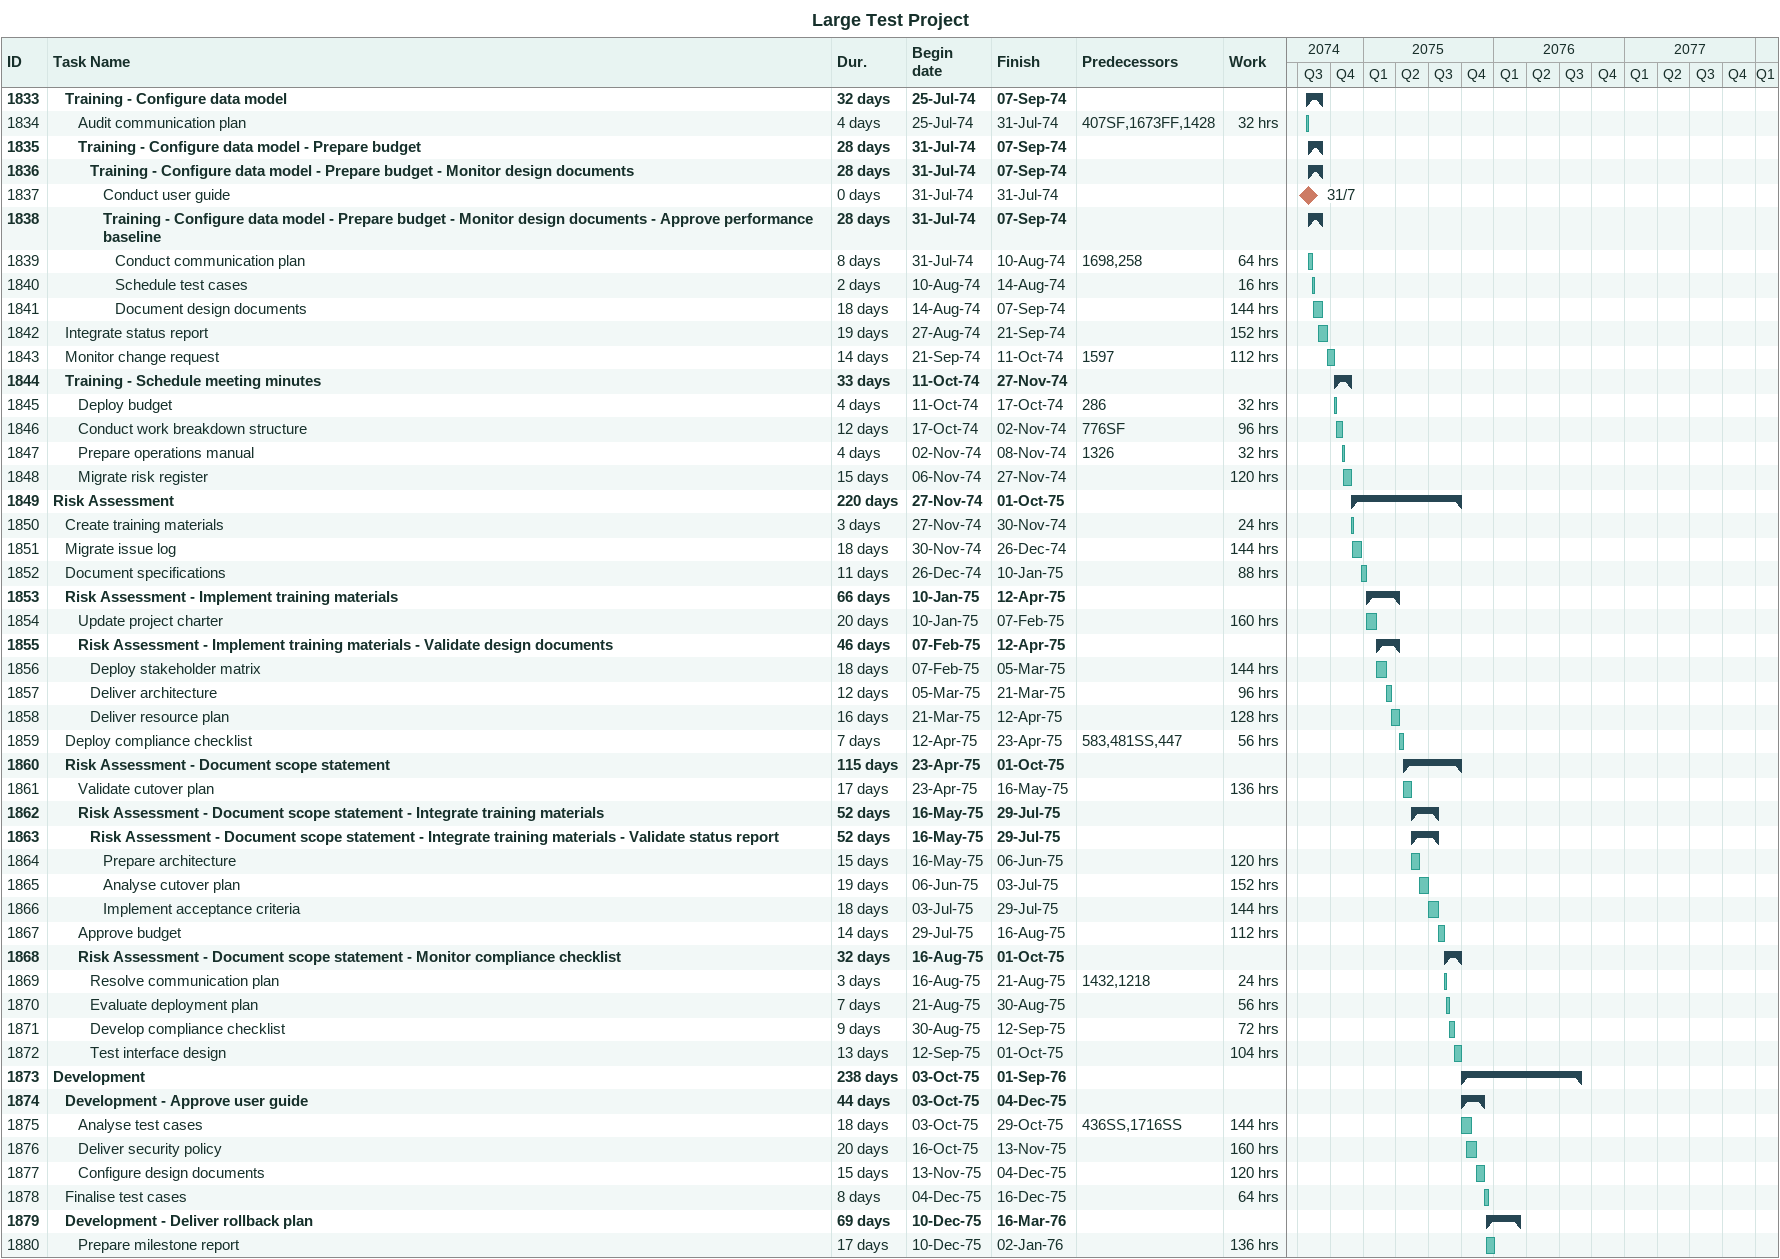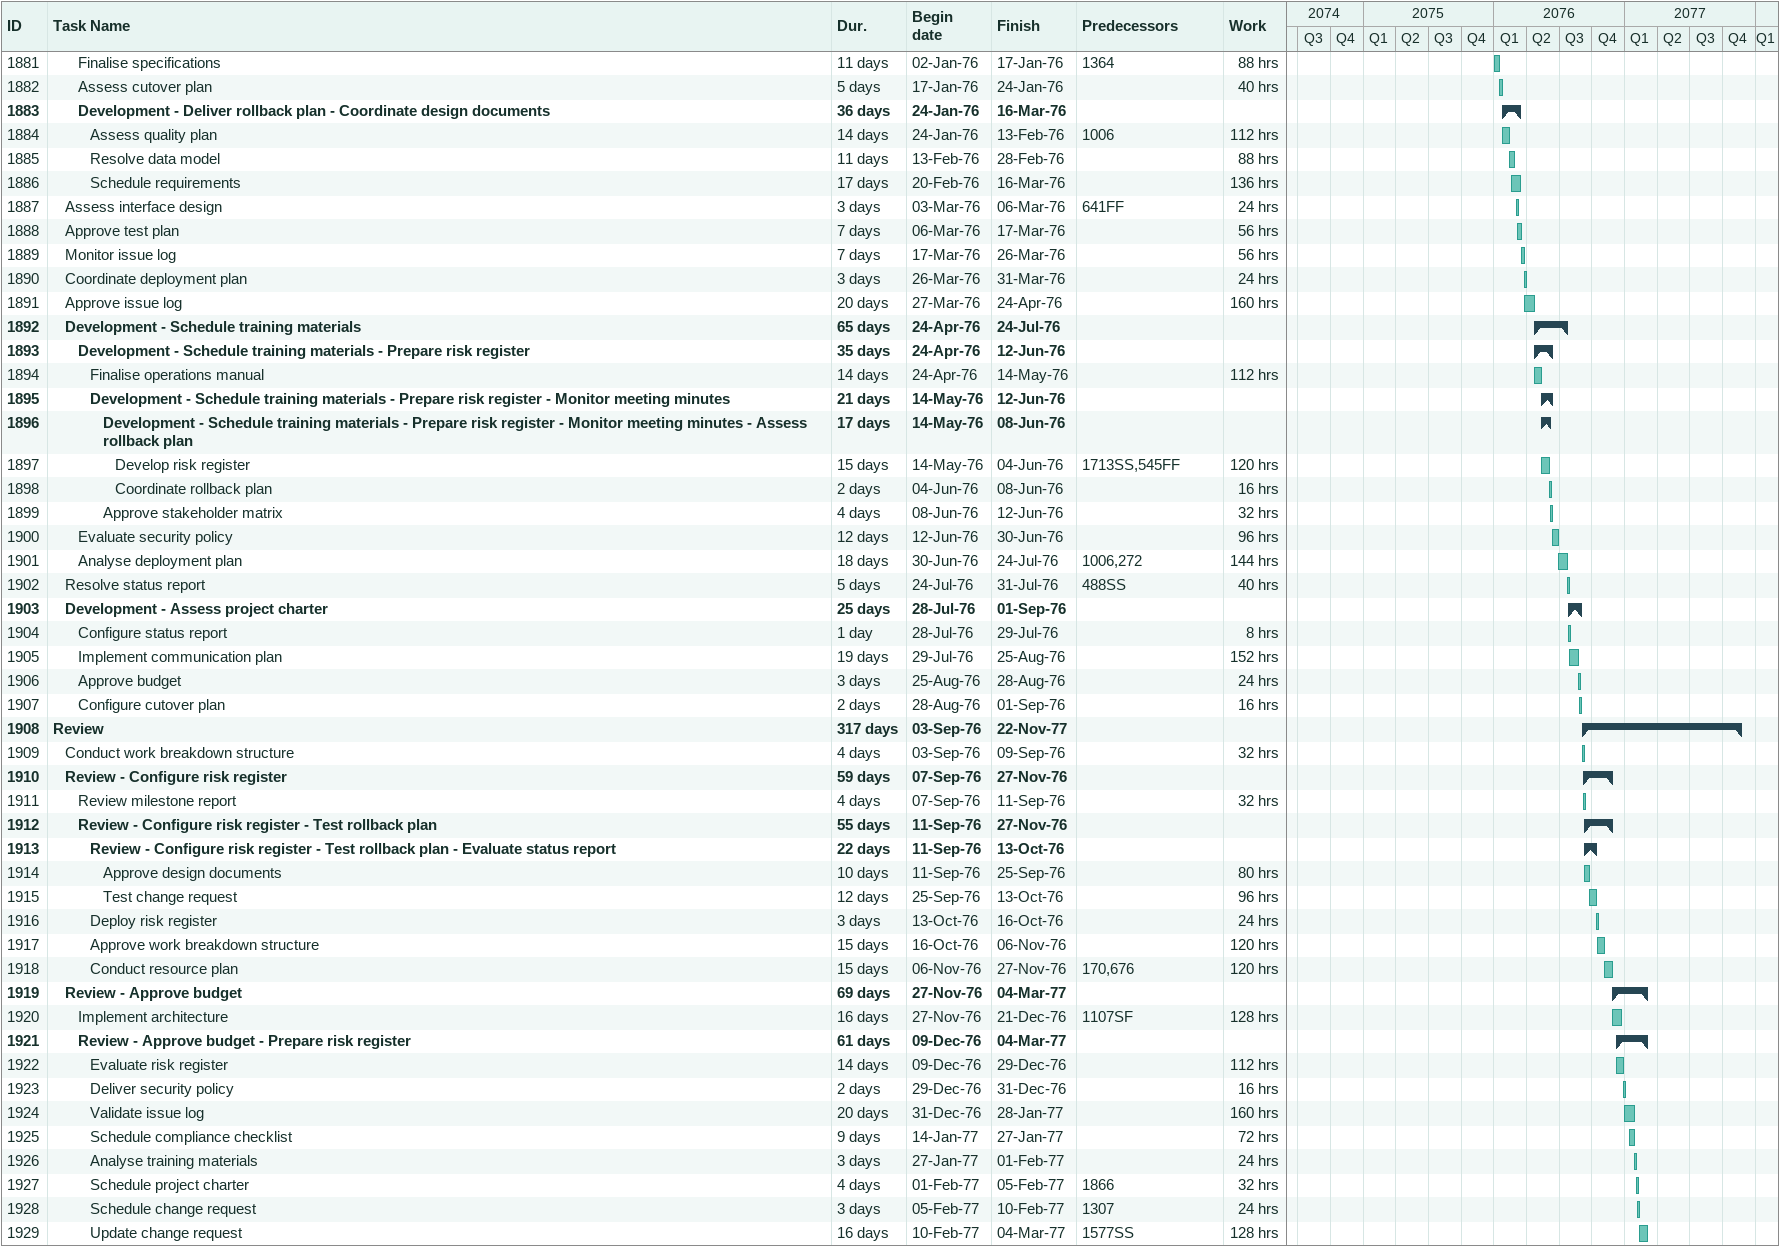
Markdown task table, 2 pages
Large Test Project

| ID | Level | Task | Duration | Start | Finish | Predecessors | Work (h) |
|---|---|---|---|---|---|---|---|
| 1833 | 2 | **Training - Configure data model** | 32d | 2074-07-25 | 2074-09-07 |  |  |
| 1834 | 3 | Audit communication plan | 4d | 2074-07-25 | 2074-07-31 | 407SF, 1673FF, 1428 | 32 |
| 1835 | 3 | **Training - Configure data model - Prepare budget** | 28d | 2074-07-31 | 2074-09-07 |  |  |
| 1836 | 4 | **Training - Configure data model - Prepare budget - Monitor design documents** | 28d | 2074-07-31 | 2074-09-07 |  |  |
| 1837 | 5 | Conduct user guide | 0d | 2074-07-31 | 2074-07-31 |  |  |
| 1838 | 5 | **Training - Configure data model - Prepare budget - Monitor design documents - Approve performance baseline** | 28d | 2074-07-31 | 2074-09-07 |  |  |
| 1839 | 6 | Conduct communication plan | 8d | 2074-07-31 | 2074-08-10 | 1698, 258 | 64 |
| 1840 | 6 | Schedule test cases | 2d | 2074-08-10 | 2074-08-14 |  | 16 |
| 1841 | 6 | Document design documents | 18d | 2074-08-14 | 2074-09-07 |  | 144 |
| 1842 | 2 | Integrate status report | 19d | 2074-08-27 | 2074-09-21 |  | 152 |
| 1843 | 2 | Monitor change request | 14d | 2074-09-21 | 2074-10-11 | 1597 | 112 |
| 1844 | 2 | **Training - Schedule meeting minutes** | 33d | 2074-10-11 | 2074-11-27 |  |  |
| 1845 | 3 | Deploy budget | 4d | 2074-10-11 | 2074-10-17 | 286 | 32 |
| 1846 | 3 | Conduct work breakdown structure | 12d | 2074-10-17 | 2074-11-02 | 776SF | 96 |
| 1847 | 3 | Prepare operations manual | 4d | 2074-11-02 | 2074-11-08 | 1326 | 32 |
| 1848 | 3 | Migrate risk register | 15d | 2074-11-06 | 2074-11-27 |  | 120 |
| 1849 | 1 | **Risk Assessment** | 220d | 2074-11-27 | 2075-10-01 |  |  |
| 1850 | 2 | Create training materials | 3d | 2074-11-27 | 2074-11-30 |  | 24 |
| 1851 | 2 | Migrate issue log | 18d | 2074-11-30 | 2074-12-26 |  | 144 |
| 1852 | 2 | Document specifications | 11d | 2074-12-26 | 2075-01-10 |  | 88 |
| 1853 | 2 | **Risk Assessment - Implement training materials** | 66d | 2075-01-10 | 2075-04-12 |  |  |
| 1854 | 3 | Update project charter | 20d | 2075-01-10 | 2075-02-07 |  | 160 |
| 1855 | 3 | **Risk Assessment - Implement training materials - Validate design documents** | 46d | 2075-02-07 | 2075-04-12 |  |  |
| 1856 | 4 | Deploy stakeholder matrix | 18d | 2075-02-07 | 2075-03-05 |  | 144 |
| 1857 | 4 | Deliver architecture | 12d | 2075-03-05 | 2075-03-21 |  | 96 |
| 1858 | 4 | Deliver resource plan | 16d | 2075-03-21 | 2075-04-12 |  | 128 |
| 1859 | 2 | Deploy compliance checklist | 7d | 2075-04-12 | 2075-04-23 | 583, 481SS, 447 | 56 |
| 1860 | 2 | **Risk Assessment - Document scope statement** | 115d | 2075-04-23 | 2075-10-01 |  |  |
| 1861 | 3 | Validate cutover plan | 17d | 2075-04-23 | 2075-05-16 |  | 136 |
| 1862 | 3 | **Risk Assessment - Document scope statement - Integrate training materials** | 52d | 2075-05-16 | 2075-07-29 |  |  |
| 1863 | 4 | **Risk Assessment - Document scope statement - Integrate training materials - Validate status report** | 52d | 2075-05-16 | 2075-07-29 |  |  |
| 1864 | 5 | Prepare architecture | 15d | 2075-05-16 | 2075-06-06 |  | 120 |
| 1865 | 5 | Analyse cutover plan | 19d | 2075-06-06 | 2075-07-03 |  | 152 |
| 1866 | 5 | Implement acceptance criteria | 18d | 2075-07-03 | 2075-07-29 |  | 144 |
| 1867 | 3 | Approve budget | 14d | 2075-07-29 | 2075-08-16 |  | 112 |
| 1868 | 3 | **Risk Assessment - Document scope statement - Monitor compliance checklist** | 32d | 2075-08-16 | 2075-10-01 |  |  |
| 1869 | 4 | Resolve communication plan | 3d | 2075-08-16 | 2075-08-21 | 1432, 1218 | 24 |
| 1870 | 4 | Evaluate deployment plan | 7d | 2075-08-21 | 2075-08-30 |  | 56 |
| 1871 | 4 | Develop compliance checklist | 9d | 2075-08-30 | 2075-09-12 |  | 72 |
| 1872 | 4 | Test interface design | 13d | 2075-09-12 | 2075-10-01 |  | 104 |
| 1873 | 1 | **Development** | 238d | 2075-10-03 | 2076-09-01 |  |  |
| 1874 | 2 | **Development - Approve user guide** | 44d | 2075-10-03 | 2075-12-04 |  |  |
| 1875 | 3 | Analyse test cases | 18d | 2075-10-03 | 2075-10-29 | 436SS, 1716SS | 144 |
| 1876 | 3 | Deliver security policy | 20d | 2075-10-16 | 2075-11-13 |  | 160 |
| 1877 | 3 | Configure design documents | 15d | 2075-11-13 | 2075-12-04 |  | 120 |
| 1878 | 2 | Finalise test cases | 8d | 2075-12-04 | 2075-12-16 |  | 64 |
| 1879 | 2 | **Development - Deliver rollback plan** | 69d | 2075-12-10 | 2076-03-16 |  |  |
| 1880 | 3 | Prepare milestone report | 17d | 2075-12-10 | 2076-01-02 |  | 136 |
| 1881 | 3 | Finalise specifications | 11d | 2076-01-02 | 2076-01-17 | 1364 | 88 |
| 1882 | 3 | Assess cutover plan | 5d | 2076-01-17 | 2076-01-24 |  | 40 |
| 1883 | 3 | **Development - Deliver rollback plan - Coordinate design documents** | 36d | 2076-01-24 | 2076-03-16 |  |  |
| 1884 | 4 | Assess quality plan | 14d | 2076-01-24 | 2076-02-13 | 1006 | 112 |
| 1885 | 4 | Resolve data model | 11d | 2076-02-13 | 2076-02-28 |  | 88 |
| 1886 | 4 | Schedule requirements | 17d | 2076-02-20 | 2076-03-16 |  | 136 |
| 1887 | 2 | Assess interface design | 3d | 2076-03-03 | 2076-03-06 | 641FF | 24 |
| 1888 | 2 | Approve test plan | 7d | 2076-03-06 | 2076-03-17 |  | 56 |
| 1889 | 2 | Monitor issue log | 7d | 2076-03-17 | 2076-03-26 |  | 56 |
| 1890 | 2 | Coordinate deployment plan | 3d | 2076-03-26 | 2076-03-31 |  | 24 |
| 1891 | 2 | Approve issue log | 20d | 2076-03-27 | 2076-04-24 |  | 160 |
| 1892 | 2 | **Development - Schedule training materials** | 65d | 2076-04-24 | 2076-07-24 |  |  |
| 1893 | 3 | **Development - Schedule training materials - Prepare risk register** | 35d | 2076-04-24 | 2076-06-12 |  |  |
| 1894 | 4 | Finalise operations manual | 14d | 2076-04-24 | 2076-05-14 |  | 112 |
| 1895 | 4 | **Development - Schedule training materials - Prepare risk register - Monitor meeting minutes** | 21d | 2076-05-14 | 2076-06-12 |  |  |
| 1896 | 5 | **Development - Schedule training materials - Prepare risk register - Monitor meeting minutes - Assess rollback plan** | 17d | 2076-05-14 | 2076-06-08 |  |  |
| 1897 | 6 | Develop risk register | 15d | 2076-05-14 | 2076-06-04 | 1713SS, 545FF | 120 |
| 1898 | 6 | Coordinate rollback plan | 2d | 2076-06-04 | 2076-06-08 |  | 16 |
| 1899 | 5 | Approve stakeholder matrix | 4d | 2076-06-08 | 2076-06-12 |  | 32 |
| 1900 | 3 | Evaluate security policy | 12d | 2076-06-12 | 2076-06-30 |  | 96 |
| 1901 | 3 | Analyse deployment plan | 18d | 2076-06-30 | 2076-07-24 | 1006, 272 | 144 |
| 1902 | 2 | Resolve status report | 5d | 2076-07-24 | 2076-07-31 | 488SS | 40 |
| 1903 | 2 | **Development - Assess project charter** | 25d | 2076-07-28 | 2076-09-01 |  |  |
| 1904 | 3 | Configure status report | 1d | 2076-07-28 | 2076-07-29 |  | 8 |
| 1905 | 3 | Implement communication plan | 19d | 2076-07-29 | 2076-08-25 |  | 152 |
| 1906 | 3 | Approve budget | 3d | 2076-08-25 | 2076-08-28 |  | 24 |
| 1907 | 3 | Configure cutover plan | 2d | 2076-08-28 | 2076-09-01 |  | 16 |
| 1908 | 1 | **Review** | 317d | 2076-09-03 | 2077-11-22 |  |  |
| 1909 | 2 | Conduct work breakdown structure | 4d | 2076-09-03 | 2076-09-09 |  | 32 |
| 1910 | 2 | **Review - Configure risk register** | 59d | 2076-09-07 | 2076-11-27 |  |  |
| 1911 | 3 | Review milestone report | 4d | 2076-09-07 | 2076-09-11 |  | 32 |
| 1912 | 3 | **Review - Configure risk register - Test rollback plan** | 55d | 2076-09-11 | 2076-11-27 |  |  |
| 1913 | 4 | **Review - Configure risk register - Test rollback plan - Evaluate status report** | 22d | 2076-09-11 | 2076-10-13 |  |  |
| 1914 | 5 | Approve design documents | 10d | 2076-09-11 | 2076-09-25 |  | 80 |
| 1915 | 5 | Test change request | 12d | 2076-09-25 | 2076-10-13 |  | 96 |
| 1916 | 4 | Deploy risk register | 3d | 2076-10-13 | 2076-10-16 |  | 24 |
| 1917 | 4 | Approve work breakdown structure | 15d | 2076-10-16 | 2076-11-06 |  | 120 |
| 1918 | 4 | Conduct resource plan | 15d | 2076-11-06 | 2076-11-27 | 170, 676 | 120 |
| 1919 | 2 | **Review - Approve budget** | 69d | 2076-11-27 | 2077-03-04 |  |  |
| 1920 | 3 | Implement architecture | 16d | 2076-11-27 | 2076-12-21 | 1107SF | 128 |
| 1921 | 3 | **Review - Approve budget - Prepare risk register** | 61d | 2076-12-09 | 2077-03-04 |  |  |
| 1922 | 4 | Evaluate risk register | 14d | 2076-12-09 | 2076-12-29 |  | 112 |
| 1923 | 4 | Deliver security policy | 2d | 2076-12-29 | 2076-12-31 |  | 16 |
| 1924 | 4 | Validate issue log | 20d | 2076-12-31 | 2077-01-28 |  | 160 |
| 1925 | 4 | Schedule compliance checklist | 9d | 2077-01-14 | 2077-01-27 |  | 72 |
| 1926 | 4 | Analyse training materials | 3d | 2077-01-27 | 2077-02-01 |  | 24 |
| 1927 | 4 | Schedule project charter | 4d | 2077-02-01 | 2077-02-05 | 1866 | 32 |
| 1928 | 4 | Schedule change request | 3d | 2077-02-05 | 2077-02-10 | 1307 | 24 |
| 1929 | 4 | Update change request | 16d | 2077-02-10 | 2077-03-04 | 1577SS | 128 |
